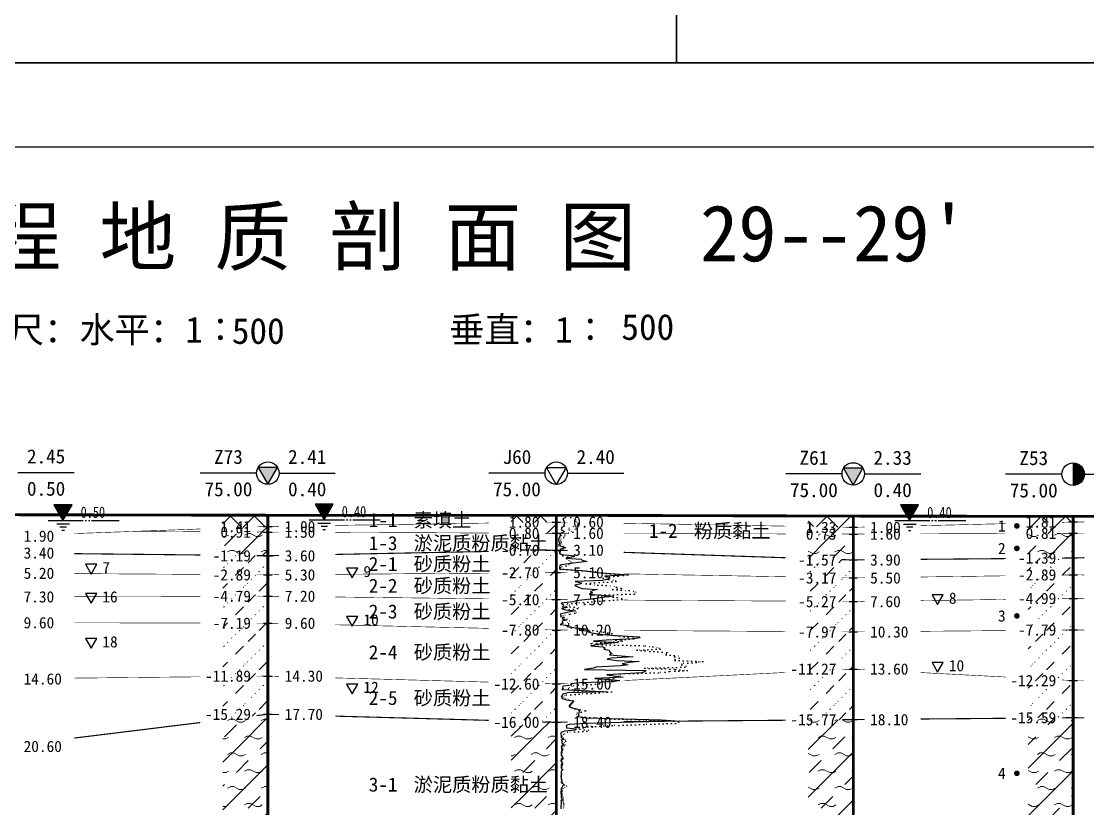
# Model space of a CAD drawing. Extents: x -37 to 3540, y -1485 to 297.
# Drawn here: x 266.1 to 455.7, y -1320.7 to -1180.6 of the extents above; entities that cross this region are included whole.
import ezdxf
from ezdxf.enums import TextEntityAlignment as Align

# ---------------------------------------------------------------- set-up
doc = ezdxf.new("R2010")
doc.units = 0
doc.linetypes.add('DOT', pattern=[6.35, 0, -6.35])
doc.layers.get('0').update_dxf_attribs({"linetype": 'CONTINUOUS'})
for name, color, linetype in [('CURVE', 200, 'CONTINUOUS'), ('FRAME', 7, 'CONTINUOUS'), ('HOLE', 41, 'CONTINUOUS'), ('SAMPLE', 1, 'CONTINUOUS'), ('STRATUM', 241, 'CONTINUOUS')]:
    doc.layers.add(name, color=color, linetype=linetype)
doc.layers.add('HATCH', color=7, linetype='CONTINUOUS', lineweight=13)
doc.styles.add('ST', font='')
doc.styles.get('ST').set_extended_font_data('SimSun')
pattern_1 = [(45, (112.367, -1485), (-2.12132, 2.12132), [10, 0]), (135, (112.367, -1485), (-2.12132, -2.12132), [10, 0])]
pattern_2 = [(45, (112.367, -1485), (-4.24264, 4.24264), [10, 0]), (45, (113.428, -1488.182), (-2.12132, 6.36396), [3, -3])]
pattern_3 = [(45, (112.367, -1485), (-4.24264, 4.24264), [10, 0]), (45, (113.428, -1488.182), (-2.12132, 6.36396), [3, -3]), (26.565, (113.4412, -1485.2536), (5.999823, 5.999812), [0.567, -12.849]), (0, (112.874, -1485.2536), (0, 6), [0.567, -5.433]), (26.565, (110.7857, -1485), (5.999823, 5.999812), [0.567, -12.849]), (0, (111.293, -1484.7464), (0, 6), [0.567, -5.433]), (153.435, (112.8742, -1485.2536), (-5.999818, -5e-06), [1.134, -12.2826]), (26.565, (116.4412, -1482.2536), (5.999823, 5.999812), [0.567, -12.849]), (0, (115.874, -1482.2536), (0, 6), [0.567, -5.433]), (26.565, (113.7857, -1482), (5.999823, 5.999812), [0.567, -12.849]), (0, (114.293, -1481.7464), (0, 6), [0.567, -5.433]), (153.435, (115.8742, -1482.2536), (-5.999818, -5e-06), [1.134, -12.2826])]
pattern_4 = [(45, (112.367, -1485), (-7e-07, 6.99998), [1.97196, -7.92754]), (45, (115.18, -1482.171), (-7e-07, 6.99998), [1.99367, -7.90583]), (45, (117.4345, -1479.918), (-7e-07, 6.99998), [1.81361, -8.08588]), (26.56505, (112.367, -1481.5), (7, 7), [0.0965, -15.55598]), (36.8699, (113.067, -1480.8), (7, 7), [0.19775, -34.80225]), (315, (115.867, -1478.024), (6.99998, 1e-06), [0.03305, -9.86644]), (26.56505, (115.867, -1485), (7, 7), [0.14475, -15.50773]), (26.56505, (116.567, -1484.3), (7, 7), [0.10528, -15.5472]), (90, (116.917, -1483.95), (-7, -5e-07), [0.02877, -6.97123]), (26.56505, (117.267, -1483.6), (7, 7), [0.09101, -31.21394]), (36.8699, (117.967, -1482.9), (7, 7), [0.11069, -34.88931]), (45, (118.667, -1482.2), (-2e-07, 6.99998), [0.10911, -9.79038]), (315, (119.281, -1481.452), (6.99998, 1e-06), [0.03305, -9.86644]), (36.8699, (113.767, -1480.1), (7, 7), [0.10224, -34.89776]), (53.1301, (114.467, -1479.4), (14, 21), [0.13438, -34.86562]), (53.1301, (115.167, -1478.7), (14, 21), [0.12625, -34.87375])]

# ---------------------------------------------------------------- blocks, each defined once
blk = doc.blocks.new('图头_剖面图A3')
at = {"style": 'ST'}
for s, height, p in [('工 程 地 质 剖 面 图', 10, (-15.09, 10.79)), ('比例尺：水平：1∶            垂直：1∶', 4.6, (-11.5, -5.76))]:
    blk.add_text(s, height=height, dxfattribs=at).set_placement(p, align=Align.MIDDLE_CENTER)
for tag, height, p in [('01_剖面号', 10, (64.41, 11.39)), ('02_横向比例', 4.6, (-18.82, -5.99)), ('03＿纵向比例', 4.6, (50.43, -5.28))]:
    blk.add_attdef(tag, text='', height=height, dxfattribs=at).set_placement(p, align=Align.MIDDLE_LEFT)
blk = doc.blocks.new('H_spt_hole')
blk.add_hatch(color=256).paths.add_polyline_path([(1.73, 1), (-1.73, 1), (0, -2)])
blk.add_lwpolyline([(0, -2), (1.73, 1), (-1.73, 1)], close=True)
blk.add_circle((0, 0), 2)
blk = doc.blocks.new('H_cpt_hole')
for p, q in [((-1.73, 1), (1.73, 1)), ((0, -2), (-1.73, 1)), ((1.73, 1), (0, -2))]:
    blk.add_line(p, q)
blk.add_circle((0, 0), 2)
blk = doc.blocks.new('H_sam_hole')
blk.add_line((0, 2), (0, -2))
at = {"const_width": 2}
blk.add_lwpolyline([(0, -1, 0.414214), (1, 0, 0.414214), (0, 1, 1)], format="xyb", dxfattribs=at)
blk.add_circle((0, 0), 2)
blk = doc.blocks.new('SampleSoilUndisturbed')
at = {"const_width": 0.5}
blk.add_lwpolyline([(-0.25, 0, 1), (0.25, 0, 1)], format="xyb", close=True, dxfattribs=at)
blk = doc.blocks.new('TrigonHollow')
blk.add_lwpolyline([(0, -1.15), (1, 0.58), (-1, 0.58)], close=True)
blk = doc.blocks.new('Gwl')
blk.add_lwpolyline([(0, 0, 0, 3.22, 0), (0, 2.79, 3.22, 3.22, 0)], format="xyseb")
blk.add_lwpolyline([(0, 0), (1.61, 2.79), (-1.61, 2.79)], close=True)
for points in [[(-2.63, 0), (3.61, 0)], [(3.93, 0), (4.21, 0)], [(4.53, 0), (4.8, 0)], [(5.09, 0), (9.99, 0)], [(-1.09, -0.61), (1.16, -0.61)], [(-0.54, -1.14), (0.61, -1.14)], [(-0.19, -1.74), (0.26, -1.74)]]:
    blk.add_lwpolyline(points)
at = {"style": 'ST', "width": 0.8}
blk.add_attdef('*GWL', (3.14, 0.45), '', height=2, dxfattribs=at)

msp = doc.modelspace()

# ---------------------------------------------------------------- hatches: boundary and pattern name
at = {"layer": 'HATCH'}
h = msp.add_hatch(dxfattribs=at)
h.set_pattern_fill('STT', color=50, style=0)
h.set_pattern_definition(pattern_1)
h.paths.add_polyline_path([(361.23, -1268.48), (353.23, -1268.48), (353.23, -1269.8), (361.23, -1269.68)])
h.paths.add_polyline_path([(352.02, -1271.17), (358.72, -1271.17), (358.72, -1268.23), (352.02, -1268.23)], flags=9)
h = msp.add_hatch(dxfattribs=at)
h.set_pattern_fill('FZNT', color=32, style=0)
h.set_pattern_definition(pattern_2)
h.paths.add_polyline_path([(361.23, -1269.68), (353.23, -1269.8), (353.23, -1271.65), (361.23, -1271.68)])
h.paths.add_polyline_path([(352.02, -1273.17), (358.72, -1273.17), (358.72, -1270.23), (352.02, -1270.23)], flags=9)
h.paths.add_polyline_path([(352.02, -1271.17), (358.72, -1271.17), (358.72, -1268.23), (352.02, -1268.23)], flags=9)
h = msp.add_hatch(dxfattribs=at)
h.set_pattern_fill('STT', color=50, style=0)
h.set_pattern_definition(pattern_1)
h.paths.add_polyline_path([(453.12, -1268.67), (445.12, -1268.66), (445.12, -1269.86), (453.12, -1269.67)])
h.paths.add_polyline_path([(443.91, -1271.16), (450.6, -1271.16), (450.6, -1268.23), (443.91, -1268.23)], flags=9)
h = msp.add_hatch(dxfattribs=at)
h.set_pattern_fill('FZNT', color=32, style=0)
h.set_pattern_definition(pattern_2)
h.paths.add_polyline_path([(453.12, -1269.67), (445.12, -1269.86), (445.12, -1271.7), (453.12, -1271.67)])
h.paths.add_polyline_path([(443.91, -1273.16), (450.6, -1273.16), (450.6, -1270.23), (443.91, -1270.23)], flags=9)
h.paths.add_polyline_path([(443.91, -1271.16), (450.6, -1271.16), (450.6, -1268.23), (443.91, -1268.23)], flags=9)
h = msp.add_hatch(dxfattribs=at)
h.set_pattern_fill('YNFNT', color=251, style=0)
h.set_pattern_definition(pattern_3)
h.paths.add_polyline_path([(309.94, -1271.47), (301.94, -1271.42), (301.94, -1275.58), (309.94, -1275.67)])
h.paths.add_polyline_path([(299.3, -1277.16), (307.43, -1277.16), (307.43, -1274.22), (299.3, -1274.22)], flags=9)
h.paths.add_polyline_path([(300.73, -1272.96), (307.43, -1272.96), (307.43, -1270.02), (300.73, -1270.02)], flags=9)
h.paths.add_polyline_path([(300.73, -1271.95), (307.43, -1271.95), (307.43, -1269.04), (300.73, -1269.04)], flags=9)
h = msp.add_hatch(dxfattribs=at)
h.set_pattern_fill('STT', color=50, style=0)
h.set_pattern_definition(pattern_1)
h.paths.add_polyline_path([(309.94, -1268.47), (301.94, -1268.45), (301.94, -1270.76), (309.94, -1270.47)])
h.paths.add_polyline_path([(300.73, -1272.96), (307.43, -1272.96), (307.43, -1270.02), (300.73, -1270.02)], flags=9)
h.paths.add_polyline_path([(300.73, -1271.95), (307.43, -1271.95), (307.43, -1269.04), (300.73, -1269.04)], flags=9)
h = msp.add_hatch(dxfattribs=at)
h.set_pattern_fill('FZNT', color=32, style=0)
h.set_pattern_definition(pattern_2)
h.paths.add_polyline_path([(309.94, -1270.47), (301.94, -1270.76), (301.94, -1271.42), (309.94, -1271.47)])
h.paths.add_polyline_path([(300.73, -1272.96), (307.43, -1272.96), (307.43, -1270.02), (300.73, -1270.02)], flags=9)
h.paths.add_polyline_path([(300.73, -1271.95), (307.43, -1271.95), (307.43, -1269.04), (300.73, -1269.04)], flags=9)
h = msp.add_hatch(dxfattribs=at)
h.set_pattern_fill('STT', color=50, style=0)
h.set_pattern_definition(pattern_1)
h.paths.add_polyline_path([(414.03, -1268.62), (406.03, -1268.6), (406.03, -1270.48), (414.03, -1270.62)])
h.paths.add_polyline_path([(404.82, -1272.11), (411.52, -1272.11), (411.52, -1269.18), (404.82, -1269.18)], flags=9)
h = msp.add_hatch(dxfattribs=at)
h.set_pattern_fill('FZNT', color=32, style=0)
h.set_pattern_definition(pattern_2)
h.paths.add_polyline_path([(414.03, -1270.62), (406.03, -1270.48), (406.03, -1271.8), (414.03, -1271.82)])
h.paths.add_polyline_path([(404.82, -1273.31), (411.52, -1273.31), (411.52, -1270.38), (404.82, -1270.38)], flags=9)
h.paths.add_polyline_path([(404.82, -1272.11), (411.52, -1272.11), (411.52, -1269.18), (404.82, -1269.18)], flags=9)
h = msp.add_hatch(dxfattribs=at)
h.set_pattern_fill('YNFNT', color=251, style=0)
h.set_pattern_definition(pattern_3)
h.paths.add_polyline_path([(453.12, -1271.67), (445.12, -1271.7), (445.12, -1276.14), (453.12, -1276.07)])
h.paths.add_polyline_path([(442.48, -1277.56), (450.6, -1277.56), (450.6, -1274.63), (442.48, -1274.63)], flags=9)
h.paths.add_polyline_path([(443.91, -1273.16), (450.6, -1273.16), (450.6, -1270.23), (443.91, -1270.23)], flags=9)
h = msp.add_hatch(dxfattribs=at)
h.set_pattern_fill('SZFT', color=52, style=0)
h.set_pattern_definition(pattern_4)
h.paths.add_polyline_path([(361.23, -1274.68), (353.23, -1274.83), (353.23, -1278.74), (361.23, -1278.68)])
h.paths.add_polyline_path([(335.07, -1275.87), (361.74, -1275.87), (361.74, -1270.92), (335.07, -1270.92)], flags=9)
h.paths.add_polyline_path([(350.59, -1280.17), (358.72, -1280.17), (358.72, -1277.23), (350.59, -1277.23)], flags=9)
h.paths.add_polyline_path([(350.59, -1276.17), (358.72, -1276.17), (358.72, -1273.23), (350.59, -1273.23)], flags=9)
h = msp.add_hatch(dxfattribs=at)
h.set_pattern_fill('YNFNT', color=251, style=0)
h.set_pattern_definition(pattern_3)
h.paths.add_polyline_path([(414.03, -1271.82), (406.03, -1271.8), (406.03, -1276.16), (414.03, -1276.42)])
h.paths.add_polyline_path([(403.39, -1277.91), (411.52, -1277.91), (411.52, -1274.99), (403.39, -1274.99)], flags=9)
h.paths.add_polyline_path([(404.82, -1273.31), (411.52, -1273.31), (411.52, -1270.38), (404.82, -1270.38)], flags=9)
h = msp.add_hatch(dxfattribs=at)
h.set_pattern_fill('SZFT', color=52, style=0)
h.set_pattern_definition(pattern_4)
h.paths.add_polyline_path([(309.94, -1275.67), (301.94, -1275.58), (301.94, -1279.02), (309.94, -1279.07)])
h.paths.add_polyline_path([(299.3, -1280.56), (307.43, -1280.56), (307.43, -1277.62), (299.3, -1277.62)], flags=9)
h.paths.add_polyline_path([(299.3, -1277.16), (307.43, -1277.16), (307.43, -1274.22), (299.3, -1274.22)], flags=9)
h = msp.add_hatch(dxfattribs=at)
h.set_pattern_fill('SZFT', color=52, style=0)
h.set_pattern_definition(pattern_4)
h.paths.add_polyline_path([(414.03, -1276.42), (406.03, -1276.16), (406.03, -1279.48), (414.03, -1279.62)])
h.paths.add_polyline_path([(403.39, -1281.11), (411.52, -1281.11), (411.52, -1278.18), (403.39, -1278.18)], flags=9)
h.paths.add_polyline_path([(403.39, -1277.91), (411.52, -1277.91), (411.52, -1274.99), (403.39, -1274.99)], flags=9)
h = msp.add_hatch(dxfattribs=at)
h.set_pattern_fill('SZFT', color=52, style=0)
h.set_pattern_definition(pattern_4)
h.paths.add_polyline_path([(453.12, -1276.07), (445.12, -1276.14), (445.12, -1279.18), (453.12, -1279.07)])
h.paths.add_polyline_path([(442.48, -1280.56), (450.6, -1280.56), (450.6, -1277.63), (442.48, -1277.63)], flags=9)
h.paths.add_polyline_path([(442.48, -1277.56), (450.6, -1277.56), (450.6, -1274.63), (442.48, -1274.63)], flags=9)
h = msp.add_hatch(dxfattribs=at)
h.set_pattern_fill('SZFT', color=52, style=0)
h.set_pattern_definition(pattern_4)
h.paths.add_polyline_path([(309.94, -1279.07), (301.94, -1279.02), (301.94, -1282.89), (309.94, -1282.87)])
h.paths.add_polyline_path([(299.3, -1284.36), (307.43, -1284.36), (307.43, -1281.42), (299.3, -1281.42)], flags=9)
h.paths.add_polyline_path([(299.3, -1280.56), (307.43, -1280.56), (307.43, -1277.62), (299.3, -1277.62)], flags=9)
h = msp.add_hatch(dxfattribs=at)
h.set_pattern_fill('SZFT', color=52, style=0)
h.set_pattern_definition(pattern_4)
h.paths.add_polyline_path([(361.23, -1278.68), (353.23, -1278.74), (353.23, -1283.38), (361.23, -1283.48)])
h.paths.add_polyline_path([(350.59, -1284.97), (358.72, -1284.97), (358.72, -1282.03), (350.59, -1282.03)], flags=9)
h.paths.add_polyline_path([(350.59, -1280.17), (358.72, -1280.17), (358.72, -1277.23), (350.59, -1277.23)], flags=9)
h = msp.add_hatch(dxfattribs=at)
h.set_pattern_fill('SZFT', color=52, style=0)
h.set_pattern_definition(pattern_4)
h.paths.add_polyline_path([(453.12, -1279.07), (445.12, -1279.18), (445.12, -1283.38), (453.12, -1283.27)])
h.paths.add_polyline_path([(442.48, -1284.76), (450.6, -1284.76), (450.6, -1281.83), (442.48, -1281.83)], flags=9)
h.paths.add_polyline_path([(442.48, -1280.56), (450.6, -1280.56), (450.6, -1277.63), (442.48, -1277.63)], flags=9)
h = msp.add_hatch(dxfattribs=at)
h.set_pattern_fill('SZFT', color=52, style=0)
h.set_pattern_definition(pattern_4)
h.paths.add_polyline_path([(414.03, -1279.62), (406.03, -1279.48), (406.03, -1283.77), (414.03, -1283.82)])
h.paths.add_polyline_path([(403.4, -1285.31), (411.52, -1285.31), (411.52, -1282.41), (403.4, -1282.41)], flags=9)
h.paths.add_polyline_path([(403.39, -1281.11), (411.52, -1281.11), (411.52, -1278.18), (403.39, -1278.18)], flags=9)
h = msp.add_hatch(dxfattribs=at)
h.set_pattern_fill('SZFT', color=52, style=0)
h.set_pattern_definition(pattern_4)
h.paths.add_polyline_path([(309.94, -1282.87), (301.94, -1282.89), (301.94, -1287.65), (309.94, -1287.67)])
h.paths.add_polyline_path([(299.3, -1289.16), (307.43, -1289.16), (307.43, -1286.22), (299.3, -1286.22)], flags=9)
h.paths.add_polyline_path([(299.3, -1284.36), (307.43, -1284.36), (307.43, -1281.42), (299.3, -1281.42)], flags=9)
h = msp.add_hatch(dxfattribs=at)
h.set_pattern_fill('SZFT', color=52, style=0)
h.set_pattern_definition(pattern_4)
h.paths.add_polyline_path([(361.23, -1283.48), (353.23, -1283.38), (353.23, -1288.69), (361.23, -1288.88)])
h.paths.add_polyline_path([(350.59, -1290.37), (358.72, -1290.37), (358.72, -1287.43), (350.59, -1287.43)], flags=9)
h.paths.add_polyline_path([(350.59, -1284.97), (358.72, -1284.97), (358.72, -1282.03), (350.59, -1282.03)], flags=9)
h = msp.add_hatch(dxfattribs=at)
h.set_pattern_fill('SZFT', color=52, style=0)
h.set_pattern_definition(pattern_4)
h.paths.add_polyline_path([(414.03, -1283.82), (406.03, -1283.77), (406.03, -1289.17), (414.03, -1289.22)])
h.paths.add_polyline_path([(403.39, -1290.71), (411.52, -1290.71), (411.52, -1287.78), (403.39, -1287.78)], flags=9)
h.paths.add_polyline_path([(403.4, -1285.31), (411.52, -1285.31), (411.52, -1282.41), (403.4, -1282.41)], flags=9)
h = msp.add_hatch(dxfattribs=at)
h.set_pattern_fill('SZFT', color=52, style=0)
h.set_pattern_definition(pattern_4)
h.paths.add_polyline_path([(453.12, -1283.27), (445.12, -1283.38), (445.12, -1288.94), (453.12, -1288.87)])
h.paths.add_polyline_path([(442.48, -1290.36), (450.6, -1290.36), (450.6, -1287.43), (442.48, -1287.43)], flags=9)
h.paths.add_polyline_path([(442.48, -1284.76), (450.6, -1284.76), (450.6, -1281.83), (442.48, -1281.83)], flags=9)
h = msp.add_hatch(dxfattribs=at)
h.set_pattern_fill('SZFT', color=52, style=0)
h.set_pattern_definition(pattern_4)
h.paths.add_polyline_path([(309.94, -1287.67), (301.94, -1287.65), (301.94, -1297.16), (309.94, -1297.07)])
h.paths.add_polyline_path([(297.87, -1298.56), (307.43, -1298.56), (307.43, -1295.62), (297.87, -1295.62)], flags=9)
h.paths.add_polyline_path([(299.3, -1289.16), (307.43, -1289.16), (307.43, -1286.22), (299.3, -1286.22)], flags=9)
h = msp.add_hatch(dxfattribs=at)
h.set_pattern_fill('SZFT', color=52, style=0)
h.set_pattern_definition(pattern_4)
h.paths.add_polyline_path([(361.23, -1288.88), (353.23, -1288.69), (353.23, -1298.26), (361.23, -1298.48)])
h.paths.add_polyline_path([(349.16, -1299.97), (358.72, -1299.97), (358.72, -1297.03), (349.16, -1297.03)], flags=9)
h.paths.add_polyline_path([(350.59, -1290.37), (358.72, -1290.37), (358.72, -1287.43), (350.59, -1287.43)], flags=9)
h = msp.add_hatch(dxfattribs=at)
h.set_pattern_fill('SZFT', color=52, style=0)
h.set_pattern_definition(pattern_4)
h.paths.add_polyline_path([(414.03, -1289.22), (406.03, -1289.17), (406.03, -1296.22), (414.03, -1295.82)])
h.paths.add_polyline_path([(401.96, -1297.31), (411.52, -1297.31), (411.52, -1294.39), (401.96, -1294.39)], flags=9)
h.paths.add_polyline_path([(403.39, -1290.71), (411.52, -1290.71), (411.52, -1287.78), (403.39, -1287.78)], flags=9)
h = msp.add_hatch(dxfattribs=at)
h.set_pattern_fill('SZFT', color=52, style=0)
h.set_pattern_definition(pattern_4)
h.paths.add_polyline_path([(453.12, -1288.87), (445.12, -1288.94), (445.12, -1297.45), (453.12, -1297.87)])
h.paths.add_polyline_path([(441.05, -1299.36), (450.6, -1299.36), (450.6, -1296.43), (441.05, -1296.43)], flags=9)
h.paths.add_polyline_path([(442.48, -1290.36), (450.6, -1290.36), (450.6, -1287.43), (442.48, -1287.43)], flags=9)
h = msp.add_hatch(dxfattribs=at)
h.set_pattern_fill('SZFT', color=52, style=0)
h.set_pattern_definition(pattern_4)
h.paths.add_polyline_path([(414.03, -1295.82), (406.03, -1296.22), (406.03, -1304.89), (414.03, -1304.82)])
h.paths.add_polyline_path([(401.96, -1306.31), (411.52, -1306.31), (411.52, -1303.39), (401.96, -1303.39)], flags=9)
h.paths.add_polyline_path([(401.96, -1297.31), (411.52, -1297.31), (411.52, -1294.39), (401.96, -1294.39)], flags=9)
h = msp.add_hatch(dxfattribs=at)
h.set_pattern_fill('SZFT', color=52, style=0)
h.set_pattern_definition(pattern_4)
h.paths.add_polyline_path([(309.94, -1297.07), (301.94, -1297.16), (301.94, -1304.85), (309.94, -1303.87)])
h.paths.add_polyline_path([(297.87, -1305.36), (307.43, -1305.36), (307.43, -1302.42), (297.87, -1302.42)], flags=9)
h.paths.add_polyline_path([(297.87, -1298.56), (307.43, -1298.56), (307.43, -1295.62), (297.87, -1295.62)], flags=9)
h = msp.add_hatch(dxfattribs=at)
h.set_pattern_fill('SZFT', color=52, style=0)
h.set_pattern_definition(pattern_4)
h.paths.add_polyline_path([(453.12, -1297.87), (445.12, -1297.45), (445.12, -1304.54), (453.12, -1304.47)])
h.paths.add_polyline_path([(441.05, -1305.96), (450.6, -1305.96), (450.6, -1303.03), (441.05, -1303.03)], flags=9)
h.paths.add_polyline_path([(441.05, -1299.36), (450.6, -1299.36), (450.6, -1296.43), (441.05, -1296.43)], flags=9)
h = msp.add_hatch(dxfattribs=at)
h.set_pattern_fill('SZFT', color=52, style=0)
h.set_pattern_definition(pattern_4)
h.paths.add_polyline_path([(361.23, -1298.48), (353.23, -1298.26), (353.23, -1305.06), (361.23, -1305.28)])
h.paths.add_polyline_path([(349.16, -1306.77), (358.72, -1306.77), (358.72, -1303.83), (349.16, -1303.83)], flags=9)
h.paths.add_polyline_path([(349.16, -1299.97), (358.72, -1299.97), (358.72, -1297.03), (349.16, -1297.03)], flags=9)
h = msp.add_hatch(dxfattribs=at)
h.set_pattern_fill('YNFNT', color=251, style=0)
h.set_pattern_definition(pattern_3)
h.paths.add_polyline_path([(309.94, -1303.87), (301.94, -1304.85), (301.94, -1326.68), (309.94, -1324.87)])
h.paths.add_polyline_path([(297.87, -1326.36), (307.43, -1326.36), (307.43, -1323.42), (297.87, -1323.42)], flags=9)
h.paths.add_polyline_path([(297.87, -1305.36), (307.43, -1305.36), (307.43, -1302.42), (297.87, -1302.42)], flags=9)
h = msp.add_hatch(dxfattribs=at)
h.set_pattern_fill('YNFNT', color=251, style=0)
h.set_pattern_definition(pattern_3)
h.paths.add_polyline_path([(361.23, -1305.28), (353.23, -1305.06), (353.23, -1333.32), (361.23, -1334.88)])
h.paths.add_polyline_path([(335.07, -1318.8), (361.74, -1318.8), (361.74, -1313.86), (335.07, -1313.86)], flags=9)
h.paths.add_polyline_path([(349.16, -1336.37), (358.72, -1336.37), (358.72, -1333.43), (349.16, -1333.43)], flags=9)
h.paths.add_polyline_path([(349.16, -1306.77), (358.72, -1306.77), (358.72, -1303.83), (349.16, -1303.83)], flags=9)
h = msp.add_hatch(dxfattribs=at)
h.set_pattern_fill('YNFNT', color=251, style=0)
h.set_pattern_definition(pattern_3)
h.paths.add_polyline_path([(414.03, -1304.82), (406.03, -1304.89), (406.03, -1333.3), (414.03, -1333.02)])
h.paths.add_polyline_path([(401.96, -1334.51), (411.52, -1334.51), (411.52, -1331.58), (401.96, -1331.58)], flags=9)
h.paths.add_polyline_path([(401.96, -1306.31), (411.52, -1306.31), (411.52, -1303.39), (401.96, -1303.39)], flags=9)
h = msp.add_hatch(dxfattribs=at)
h.set_pattern_fill('YNFNT', color=251, style=0)
h.set_pattern_definition(pattern_3)
h.paths.add_polyline_path([(453.12, -1304.47), (445.12, -1304.54), (445.12, -1331.31), (453.12, -1330.87)])
h.paths.add_polyline_path([(441.05, -1332.36), (450.6, -1332.36), (450.6, -1329.43), (441.05, -1329.43)], flags=9)
h.paths.add_polyline_path([(441.05, -1305.96), (450.6, -1305.96), (450.6, -1303.03), (441.05, -1303.03)], flags=9)

# ---------------------------------------------------------------- linework, layer by layer
at = {"layer": 'CURVE', "color": 30, "linetype": 'Continuous'}
msp.add_lwpolyline([(362.92, -1268.88), (362.39, -1269.08), (362.43, -1269.28), (362.55, -1269.48), (362.56, -1269.68), (362.75, -1269.88), (362.55, -1270.08), (362.62, -1270.28), (362.51, -1270.48), (362.13, -1270.68), (362.14, -1270.88), (362.07, -1271.08), (362.63, -1271.28), (362.52, -1271.48), (362.07, -1271.68), (361.86, -1271.88), (362.14, -1272.08), (361.78, -1272.28), (361.77, -1272.48), (361.65, -1272.68), (361.63, -1272.88), (361.7, -1273.08), (361.74, -1273.28), (361.82, -1273.48), (361.66, -1273.68), (361.65, -1273.88), (362.46, -1274.08), (362.92, -1274.28), (361.98, -1274.48), (361.83, -1274.68), (361.67, -1274.88), (361.77, -1275.08), (361.81, -1275.28), (362.24, -1275.48), (364.45, -1275.68), (364.33, -1275.88), (362.92, -1276.08), (365.67, -1276.28), (365.84, -1276.48), (366.66, -1276.68), (365.18, -1276.88), (363.85, -1277.08), (362.12, -1277.28), (361.85, -1277.48), (361.8, -1277.68), (361.77, -1277.88), (361.87, -1278.08), (365.77, -1278.28), (367.17, -1278.48), (368.48, -1278.68), (371.71, -1278.88), (374.05, -1279.08), (369.83, -1279.28), (370.69, -1279.48), (370.67, -1279.68), (370.23, -1279.88), (369.44, -1280.08), (364.58, -1280.28), (365.72, -1280.48), (365.66, -1280.68), (364.54, -1280.88), (364.84, -1281.08), (365.19, -1281.28), (365.81, -1281.48), (368.53, -1281.68), (367.81, -1281.88), (367.27, -1282.08), (367.68, -1282.28), (367.07, -1282.48), (369.21, -1282.68), (371.38, -1282.88), (369.36, -1283.08), (368.32, -1283.28), (366.77, -1283.48), (364.79, -1283.68), (364.24, -1283.88), (362.08, -1284.08), (362.39, -1284.28), (362.58, -1284.48), (362.32, -1284.68), (363.24, -1284.88), (362.18, -1285.08), (362.84, -1285.28), (364.69, -1285.48), (363.38, -1285.68), (362.62, -1285.88), (361.94, -1286.08), (362.03, -1286.28), (361.95, -1286.48), (362.7, -1286.68), (362.27, -1286.88), (363.04, -1287.08), (362.3, -1287.28), (362.25, -1287.48), (362.48, -1287.68), (361.91, -1287.88), (363.52, -1288.08), (363.18, -1288.28), (364.67, -1288.48), (366.86, -1288.68), (365.27, -1288.88), (367.28, -1289.08), (366.94, -1289.28), (368.22, -1289.48), (369.59, -1289.68), (372.01, -1289.88), (375.98, -1290.08), (376.15, -1290.28), (374.87, -1290.48), (370.17, -1290.68), (367.82, -1290.88), (372.25, -1291.08), (370.44, -1291.28), (368.66, -1291.48), (367.36, -1291.68), (369.52, -1291.88), (369.84, -1292.08), (369.67, -1292.28), (370.62, -1292.48), (370.68, -1292.68), (370.82, -1292.88), (371.11, -1293.08), (370.69, -1293.28), (372.75, -1293.48), (374.92, -1293.68), (371.01, -1293.88), (370.29, -1294.08), (372.05, -1294.28), (375.95, -1294.48), (374.24, -1294.68), (372.96, -1294.88), (373.98, -1295.08), (372.7, -1295.28), (368.23, -1295.48), (367.84, -1295.68), (366.24, -1295.88), (377.22, -1296.08), (376.96, -1296.28), (376.5, -1296.48), (373.33, -1296.68), (370.21, -1296.88), (371.87, -1297.08), (373.12, -1297.28), (368.11, -1297.48), (370.71, -1297.68), (372.51, -1297.88), (371.33, -1298.08), (365.53, -1298.28), (363.8, -1298.48), (363.98, -1298.68), (362.45, -1298.88), (362.33, -1299.08), (362.49, -1299.28), (362.23, -1299.48), (367.07, -1299.68), (370.21, -1299.88), (363.28, -1300.08), (362.31, -1300.28), (362.33, -1300.48), (362.11, -1300.68), (362.21, -1300.88), (362.27, -1301.08), (363.07, -1301.28), (364.1, -1301.48), (364.28, -1301.68), (364.03, -1301.88), (363.75, -1302.08), (363.53, -1302.28), (363.53, -1302.48), (363.85, -1302.68), (364.82, -1302.88), (365.25, -1303.08), (365.27, -1303.28), (365.25, -1303.48), (365.21, -1303.68), (365.2, -1303.88), (365.26, -1304.08), (365.07, -1304.28), (366.38, -1304.48), (373.26, -1304.68), (379.95, -1304.88), (383.22, -1305.08), (374.93, -1305.28), (366.49, -1305.48), (363.52, -1305.68), (362.97, -1305.88), (363.06, -1306.08), (363.06, -1306.28), (364.75, -1306.48), (364.64, -1306.68), (362.67, -1306.88), (362.11, -1307.08), (362.04, -1307.28), (362.06, -1307.48), (362.13, -1307.68), (362.06, -1307.88), (362.16, -1308.08), (362.54, -1308.28), (362.11, -1308.48), (362.26, -1308.68), (362.19, -1308.88), (362.25, -1309.08), (362.61, -1309.28), (362.24, -1309.48), (362.11, -1309.68), (362.15, -1309.88), (362.16, -1310.08), (362.21, -1310.28), (362.14, -1310.48), (362.11, -1310.68), (362.12, -1310.88), (362.11, -1311.08), (362.14, -1311.28), (362.37, -1311.48), (362.32, -1311.68), (362.07, -1311.88), (362.04, -1312.08), (362.07, -1312.28), (362.2, -1312.48), (362.19, -1312.68), (362.12, -1312.88), (362.08, -1313.08), (362.11, -1313.28), (362.12, -1313.48), (362.35, -1313.68), (362.14, -1313.88), (362.1, -1314.08), (362.07, -1314.28), (362.13, -1314.48), (362.09, -1314.68), (362.07, -1314.88), (362.1, -1315.08), (362.12, -1315.28), (362.15, -1315.48), (362.14, -1315.68), (362.09, -1315.88), (362.14, -1316.08), (362.55, -1316.28), (362.52, -1316.48), (362.33, -1316.68), (362.29, -1316.88), (362.12, -1317.08), (362.07, -1317.28), (362.1, -1317.48), (362.04, -1317.68), (362.06, -1317.88), (362.09, -1318.08), (362.1, -1318.28), (362.12, -1318.48), (362.09, -1318.68), (362.2, -1318.88), (362.15, -1319.08), (362.03, -1319.28), (362.1, -1319.48), (362.11, -1319.68), (362.09, -1319.88), (362.04, -1320.08), (362.04, -1320.28), (362.04, -1320.48), (362.06, -1320.68)], dxfattribs=at)
at = {"layer": 'CURVE', "color": 100, "linetype": 'DOT', "ltscale": 0.1}
msp.add_lwpolyline([(363.79, -1268.88), (364.69, -1269.08), (364.6, -1269.28), (364.67, -1269.48), (364.86, -1269.68), (365.07, -1269.88), (365.06, -1270.08), (365.02, -1270.28), (364.28, -1270.48), (363.59, -1270.68), (363.41, -1270.88), (363.48, -1271.08), (363.85, -1271.28), (364.15, -1271.48), (363.41, -1271.68), (362.76, -1271.88), (362.73, -1272.08), (362.59, -1272.28), (362.55, -1272.48), (362.08, -1272.68), (362, -1272.88), (361.99, -1273.08), (362.08, -1273.28), (362.07, -1273.48), (361.94, -1273.68), (362.37, -1273.88), (362.57, -1274.08), (362.38, -1274.28), (362.47, -1274.48), (362.29, -1274.68), (361.91, -1274.88), (361.91, -1275.08), (361.92, -1275.28), (362.18, -1275.48), (362.41, -1275.68), (363.25, -1275.88), (363.43, -1276.08), (363.09, -1276.28), (363.41, -1276.48), (363.71, -1276.68), (364.07, -1276.88), (363.71, -1277.08), (363.52, -1277.28), (362.98, -1277.48), (361.98, -1277.68), (361.95, -1277.88), (362.45, -1278.08), (365.12, -1278.28), (368.17, -1278.48), (368.62, -1278.68), (370.88, -1278.88), (373.88, -1279.08), (372.19, -1279.28), (370.07, -1279.48), (369.58, -1279.68), (370.58, -1279.88), (371.76, -1280.08), (371.81, -1280.28), (368.05, -1280.48), (366.53, -1280.68), (368.64, -1280.88), (371.51, -1281.08), (371.95, -1281.28), (372.81, -1281.48), (371.31, -1281.68), (374.18, -1281.88), (375.44, -1282.08), (375.26, -1282.28), (375.07, -1282.48), (369.18, -1282.68), (369.86, -1282.88), (372.07, -1283.08), (372.9, -1283.28), (372.86, -1283.48), (369.68, -1283.68), (367.56, -1283.88), (364.73, -1284.08), (363.06, -1284.28), (363.55, -1284.48), (362.97, -1284.68), (365.17, -1284.88), (365.01, -1285.08), (363.51, -1285.28), (364.22, -1285.48), (364.82, -1285.68), (364.55, -1285.88), (363.56, -1286.08), (362.37, -1286.28), (362.47, -1286.48), (362.54, -1286.68), (363.09, -1286.88), (363.08, -1287.08), (363.58, -1287.28), (363.2, -1287.48), (363.39, -1287.68), (363.45, -1287.88), (362.96, -1288.08), (363.81, -1288.28), (363.95, -1288.48), (365.32, -1288.68), (366.98, -1288.88), (368.51, -1289.08), (369.64, -1289.28), (371.11, -1289.48), (370.32, -1289.68), (371.75, -1289.88), (373.3, -1290.08), (374.87, -1290.28), (374.94, -1290.48), (371.8, -1290.68), (372.94, -1290.88), (369.88, -1291.08), (367.44, -1291.28), (368.63, -1291.48), (377.02, -1291.68), (378.37, -1291.88), (379.41, -1292.08), (379.71, -1292.28), (375.59, -1292.48), (377.84, -1292.68), (381.07, -1292.88), (380.76, -1293.08), (380.75, -1293.28), (382.98, -1293.48), (382.3, -1293.68), (383.08, -1293.88), (382.3, -1294.08), (382.34, -1294.28), (387.29, -1294.48), (386.11, -1294.68), (383.58, -1294.88), (383.56, -1295.08), (384.39, -1295.28), (384.08, -1295.48), (376.99, -1295.68), (382.45, -1295.88), (384.48, -1296.08), (381.29, -1296.28), (379.38, -1296.48), (373.02, -1296.68), (372.65, -1296.88), (372.32, -1297.08), (370.87, -1297.28), (371.41, -1297.48), (369.93, -1297.68), (371.1, -1297.88), (369.44, -1298.08), (368.89, -1298.28), (368.92, -1298.48), (365.05, -1298.68), (364.08, -1298.88), (363.56, -1299.08), (363.36, -1299.28), (364.05, -1299.48), (364.4, -1299.68), (371.05, -1299.88), (368.87, -1300.08), (365.29, -1300.28), (362.78, -1300.48), (362.41, -1300.68), (362.58, -1300.88), (362.82, -1301.08), (363.42, -1301.28), (364.34, -1301.48), (364, -1301.68), (364.08, -1301.88), (363.92, -1302.08), (363.76, -1302.28), (363.75, -1302.48), (363.98, -1302.68), (364.54, -1302.88), (365.45, -1303.08), (366.45, -1303.28), (365.68, -1303.48), (364.95, -1303.68), (364.81, -1303.88), (365.22, -1304.08), (364.99, -1304.28), (368.3, -1304.48), (370.14, -1304.68), (377.22, -1304.88), (382.14, -1305.08), (383, -1305.28), (382.44, -1305.48), (376.77, -1305.68), (371.15, -1305.88), (366.81, -1306.08), (366, -1306.28), (364.71, -1306.48), (367.02, -1306.68), (366.66, -1306.88), (363.26, -1307.08), (362.73, -1307.28), (362.54, -1307.48), (362.22, -1307.68), (362.27, -1307.88), (362.43, -1308.08), (362.72, -1308.28), (362.83, -1308.48), (362.96, -1308.68), (362.7, -1308.88), (362.39, -1309.08), (362.89, -1309.28), (362.7, -1309.48), (362.39, -1309.68), (362.31, -1309.88), (362.31, -1310.08), (362.3, -1310.28), (362.31, -1310.48), (362.21, -1310.68), (362.18, -1310.88), (362.18, -1311.08), (362.19, -1311.28), (362.35, -1311.48), (362.43, -1311.68), (362.35, -1311.88), (362.25, -1312.08), (362.19, -1312.28), (362.32, -1312.48), (362.35, -1312.68), (362.3, -1312.88), (362.22, -1313.08), (362.19, -1313.28), (362.16, -1313.48), (362.41, -1313.68), (362.35, -1313.88), (362.12, -1314.08), (362.1, -1314.28), (362.11, -1314.48), (362.06, -1314.68), (362.06, -1314.88), (362.06, -1315.08), (362.1, -1315.28), (362.12, -1315.48), (362.25, -1315.68), (362.29, -1315.88), (362.23, -1316.08), (362.55, -1316.28), (362.68, -1316.48), (363.1, -1316.68), (362.75, -1316.88), (362.45, -1317.08), (362.35, -1317.28), (362.21, -1317.48), (362.22, -1317.68), (362.22, -1317.88), (362.21, -1318.08), (362.24, -1318.28), (362.31, -1318.48), (362.45, -1318.68), (362.43, -1318.88), (362.39, -1319.08), (362.38, -1319.28), (362.43, -1319.48), (362.53, -1319.68), (362.54, -1319.88), (362.51, -1320.08), (362.48, -1320.28), (362.49, -1320.48), (362.42, -1320.68)], dxfattribs=at)
at = {"layer": 'FRAME', "color": 245, "linetype": 'Continuous'}
msp.add_line((709.18, -1188), (-37.39, -1188), dxfattribs=at)
at = {"layer": 'FRAME', "linetype": 'Continuous'}
msp.add_line((689.18, -1203), (-17.39, -1203), dxfattribs=at)
at = {"layer": 'FRAME', "color": 245, "linetype": 'Continuous'}
for points in [[(-37.39, -1188), (382.61, -1188), (382.61, -891), (-37.39, -891)], [(382.61, -1188), (802.61, -1188), (802.61, -891), (382.61, -891)]]:
    msp.add_lwpolyline(points, close=True, dxfattribs=at)
at = {"layer": 'HOLE', "linetype": 'Continuous'}
for points in [[(265.52, -1260.88), (275.52, -1260.88)], [(307.94, -1260.97), (297.94, -1260.97)], [(311.94, -1260.97), (321.94, -1260.97)], [(359.23, -1260.98), (349.23, -1260.98)], [(363.23, -1260.98), (373.23, -1260.98)], [(412.03, -1261.12), (402.03, -1261.12)], [(416.03, -1261.12), (426.03, -1261.12)], [(451.12, -1261.17), (441.12, -1261.17)], [(455.12, -1261.17), (465.12, -1261.17)], [(360.48, -1269.68), (361.98, -1269.68)], [(452.37, -1269.67), (453.87, -1269.67)], [(309.19, -1270.47), (310.69, -1270.47)], [(309.19, -1271.47), (310.69, -1271.47)], [(360.48, -1271.68), (361.98, -1271.68)], [(413.28, -1270.62), (414.78, -1270.62)], [(413.28, -1271.82), (414.78, -1271.82)], [(452.37, -1271.67), (453.87, -1271.67)], [(309.19, -1275.67), (310.69, -1275.67)], [(360.48, -1274.68), (361.98, -1274.68)], [(413.28, -1276.42), (414.78, -1276.42)], [(452.37, -1276.07), (453.87, -1276.07)], [(309.19, -1279.07), (310.69, -1279.07)], [(360.48, -1278.68), (361.98, -1278.68)], [(413.28, -1279.62), (414.78, -1279.62)], [(452.37, -1279.07), (453.87, -1279.07)], [(309.19, -1282.87), (310.69, -1282.87)], [(360.48, -1283.48), (361.98, -1283.48)], [(452.37, -1283.27), (453.87, -1283.27)], [(413.28, -1283.82), (414.78, -1283.82)], [(309.19, -1287.67), (310.69, -1287.67)], [(360.48, -1288.88), (361.98, -1288.88)], [(413.28, -1289.22), (414.78, -1289.22)], [(452.37, -1288.87), (453.87, -1288.87)], [(413.28, -1295.82), (414.78, -1295.82)], [(309.19, -1297.07), (310.69, -1297.07)], [(360.48, -1298.48), (361.98, -1298.48)], [(452.37, -1297.87), (453.87, -1297.87)], [(309.19, -1303.87), (310.69, -1303.87)], [(360.48, -1305.28), (361.98, -1305.28)], [(413.28, -1304.82), (414.78, -1304.82)], [(452.37, -1304.47), (453.87, -1304.47)]]:
    msp.add_lwpolyline(points, dxfattribs=at)
at = {"layer": 'HOLE', "linetype": 'Continuous', "const_width": 0.5}
for points in [[(309.94, -1268.47), (309.94, -1417.17)], [(361.23, -1268.48), (361.23, -1417.18)], [(414.03, -1268.62), (414.03, -1417.32)], [(453.12, -1268.67), (453.12, -1418.67)]]:
    msp.add_lwpolyline(points, dxfattribs=at)
at = {"layer": 'STRATUM', "linetype": 'Continuous'}
for points, const_width in [([(83.47, -1268.31), (116.42, -1268.44), (161.79, -1268.35), (209.38, -1268.34), (263.52, -1268.38), (309.94, -1268.47), (359.23, -1268.48)], 0.5), ([(359.23, -1268.48), (361.23, -1268.48), (373.23, -1268.51)], 0.5), ([(373.23, -1268.51), (414.03, -1268.62), (451.12, -1268.67)], 0.5), ([(321.94, -1270.28), (335.59, -1270.07), (349.23, -1269.86)], 0.1), ([(359.23, -1269.71), (361.23, -1269.68), (363.23, -1269.71)], 0.1), ([(373.23, -1269.89), (387.63, -1270.15), (402.03, -1270.41)], 0.1), ([(426.03, -1270.33), (433.57, -1270.15), (441.12, -1269.96)], 0.1), ([(451.12, -1268.67), (453.12, -1268.67), (465.12, -1268.69)], 0.5), ([(451.12, -1269.72), (453.12, -1269.67), (455.12, -1269.67)], 0.1), ([(275.52, -1271.73), (286.73, -1271.32), (297.94, -1270.91)], 0.1), ([(286.73, -1271.32), (297.94, -1271.39)], 0.1), ([(307.94, -1270.54), (309.94, -1270.47), (311.94, -1270.44)], 0.1), ([(307.94, -1271.46), (309.94, -1271.47), (311.94, -1271.48)], 0.1), ([(321.94, -1271.52), (335.59, -1271.57), (349.23, -1271.63)], 0.1), ([(359.23, -1271.67), (361.23, -1271.68), (363.23, -1271.68)], 0.1), ([(373.23, -1271.71), (387.63, -1271.75), (402.03, -1271.79)], 0.1), ([(412.03, -1270.59), (414.03, -1270.62), (416.03, -1270.57)], 0.1), ([(412.03, -1271.82), (414.03, -1271.82), (416.03, -1271.81)], 0.1), ([(426.03, -1271.78), (433.57, -1271.75), (441.12, -1271.72)], 0.1), ([(451.12, -1271.68), (453.12, -1271.67), (455.12, -1271.66)], 0.1), ([(275.52, -1275.3), (286.73, -1275.42), (297.94, -1275.54)], 0.2), ([(307.94, -1275.65), (309.94, -1275.67), (311.94, -1275.63)], 0.2), ([(321.94, -1275.44), (335.59, -1275.17), (349.23, -1274.91)], 0.2), ([(359.23, -1274.72), (361.23, -1274.68), (363.23, -1274.74)], 0.2), ([(373.23, -1275.07), (387.63, -1275.55), (402.03, -1276.03)], 0.2), ([(451.12, -1276.09), (453.12, -1276.07), (455.12, -1276.02)], 0.2), ([(412.03, -1276.36), (414.03, -1276.42), (416.03, -1276.4)], 0.2), ([(426.03, -1276.31), (433.57, -1276.25), (441.12, -1276.18)], 0.2), ([(275.52, -1278.85), (286.73, -1278.92), (297.94, -1278.99)], 0.1), ([(307.94, -1279.06), (309.94, -1279.07), (311.94, -1279.05)], 0.1), ([(321.94, -1278.98), (335.59, -1278.87), (349.23, -1278.77)], 0.1), ([(359.23, -1278.69), (361.23, -1278.68), (363.23, -1278.71)], 0.1), ([(373.23, -1278.89), (387.63, -1279.15), (402.03, -1279.41)], 0.1), ([(412.03, -1279.59), (414.03, -1279.62), (416.03, -1279.59)], 0.1), ([(426.03, -1279.45), (433.57, -1279.35), (441.12, -1279.24)], 0.1), ([(451.12, -1279.1), (453.12, -1279.07), (455.12, -1279.08)], 0.1), ([(275.52, -1282.95), (286.73, -1282.92), (297.94, -1282.9)], 0.1), ([(307.94, -1282.87), (309.94, -1282.87), (311.94, -1282.89)], 0.1), ([(321.94, -1283.01), (335.59, -1283.17), (349.23, -1283.34)], 0.1), ([(359.23, -1283.45), (361.23, -1283.48), (363.23, -1283.49)], 0.1), ([(373.23, -1283.56), (387.63, -1283.65), (402.03, -1283.74)], 0.1), ([(426.03, -1283.65), (433.57, -1283.55), (441.12, -1283.44)], 0.1), ([(451.12, -1283.3), (453.12, -1283.27), (455.12, -1283.33)], 0.1), ([(412.03, -1283.81), (414.03, -1283.82), (416.03, -1283.79)], 0.1), ([(275.52, -1287.6), (286.73, -1287.62), (297.94, -1287.64)], 0.1), ([(307.94, -1287.66), (309.94, -1287.67), (311.94, -1287.72)], 0.1), ([(321.94, -1287.95), (335.59, -1288.27), (349.23, -1288.59)], 0.1), ([(359.23, -1288.83), (361.23, -1288.88), (363.23, -1288.89)], 0.1), ([(373.23, -1288.96), (387.63, -1289.05), (402.03, -1289.14)], 0.1), ([(412.03, -1289.21), (414.03, -1289.22), (416.03, -1289.2)], 0.1), ([(426.03, -1289.11), (433.57, -1289.05), (441.12, -1288.98)], 0.1), ([(451.12, -1288.89), (453.12, -1288.87), (455.12, -1288.88)], 0.1), ([(373.23, -1297.87), (387.63, -1297.15), (402.03, -1296.43)], 0.1), ([(412.03, -1295.92), (414.03, -1295.82), (416.03, -1295.93)], 0.1), ([(426.03, -1296.45), (433.57, -1296.85), (441.12, -1297.24)], 0.1), ([(275.52, -1297.44), (286.73, -1297.32), (297.94, -1297.2)], 0.1), ([(307.94, -1297.09), (309.94, -1297.07), (311.94, -1297.12)], 0.1), ([(321.94, -1297.4), (335.59, -1297.77), (349.23, -1298.15)], 0.1), ([(359.23, -1298.42), (361.23, -1298.48), (363.23, -1298.38)], 0.1), ([(451.12, -1297.77), (453.12, -1297.87), (455.12, -1297.87)], 0.1), ([(307.94, -1304.11), (309.94, -1303.87), (311.94, -1303.92)], 0.2), ([(321.94, -1304.2), (335.59, -1304.57), (349.23, -1304.95)], 0.2), ([(451.12, -1304.49), (453.12, -1304.47), (455.12, -1304.51)], 0.2), ([(275.52, -1308.1), (286.73, -1306.72), (297.94, -1305.34)], 0.2), ([(359.23, -1305.22), (361.23, -1305.28), (363.23, -1305.26)], 0.2), ([(373.23, -1305.17), (387.63, -1305.05), (402.03, -1304.93)], 0.2), ([(412.03, -1304.84), (414.03, -1304.82), (416.03, -1304.8)], 0.2), ([(426.03, -1304.71), (433.57, -1304.65), (441.12, -1304.58)], 0.2)]:
    msp.add_lwpolyline(points, dxfattribs=dict(at, const_width=const_width))

# ---------------------------------------------------------------- block references
at = {"layer": 'CURVE'}
for p, values in [((273.52, -1269.38), {'*GWL': '0.50'}), ((319.94, -1269.27), {'*GWL': '0.40'}), ((424.03, -1269.42), {'*GWL': '0.40'})]:
    msp.add_blockref('Gwl', p, dxfattribs=at).add_auto_attribs(values)
for p in [(278.52, -1277.78), (324.94, -1278.47), (278.52, -1282.98), (429.03, -1283.22), (324.94, -1287.07), (278.52, -1290.98), (429.03, -1295.22), (324.94, -1299.07)]:
    msp.add_blockref('TrigonHollow', p, dxfattribs=at)
at = {"layer": 'FRAME'}
msp.add_blockref('图头_剖面图A3', (322.37, -1229.7), dxfattribs=at).add_auto_attribs({'01_剖面号': "29--29'", '02_横向比例': '500', '03＿纵向比例': '500'})
at = {"layer": 'HOLE'}
for name, p in [('H_spt_hole', (309.94, -1260.97)), ('H_cpt_hole', (361.23, -1260.98)), ('H_spt_hole', (414.03, -1261.12)), ('H_sam_hole', (453.12, -1261.17))]:
    msp.add_blockref(name, p, dxfattribs=at)
at = {"layer": 'SAMPLE'}
for p in [(443.12, -1270.37), (443.12, -1274.37), (443.12, -1286.37), (443.12, -1314.37)]:
    msp.add_blockref('SampleSoilUndisturbed', p, dxfattribs=at)

# ---------------------------------------------------------------- texts
at = {"layer": 'CURVE', "style": 'ST'}
for s, p in [('7', (280.52, -1277.78)), ('9', (326.94, -1278.47)), ('16', (280.52, -1282.98)), ('8', (431.03, -1283.22)), ('10', (326.94, -1287.07)), ('18', (280.52, -1290.98)), ('10', (431.03, -1295.22)), ('12', (326.94, -1299.07))]:
    msp.add_text(s, height=2, dxfattribs=at).set_placement(p, align=Align.MIDDLE_LEFT)
at = {"layer": 'HOLE', "style": 'ST'}
for s, p in [('2.45', (270.52, -1258)), ('Z73', (302.94, -1258.09)), ('2.41', (316.94, -1258.09)), ('J60', (354.23, -1258.1)), ('2.40', (368.23, -1258.1)), ('Z61', (407.03, -1258.25)), ('2.33', (421.03, -1258.25)), ('Z53', (446.12, -1258.3)), ('0.50', (270.52, -1263.75)), ('75.00', (302.94, -1263.84)), ('0.40', (316.94, -1263.84)), ('75.00', (354.23, -1263.85)), ('75.00', (407.03, -1264)), ('0.40', (421.03, -1264)), ('75.00', (446.12, -1264.05))]:
    msp.add_text(s, height=2.5, dxfattribs=at).set_placement(p, align=Align.MIDDLE_CENTER)
for s, p in [('1.41', (306.94, -1270.47)), ('1.80', (358.23, -1269.68)), ('1.33', (411.03, -1270.62)), ('1.81', (450.12, -1269.67)), ('0.91', (306.94, -1271.47)), ('0.80', (358.23, -1271.68)), ('0.73', (411.03, -1271.82)), ('0.81', (450.12, -1271.67)), ('-0.70', (358.23, -1274.68)), ('-1.19', (306.94, -1275.67)), ('-1.57', (411.03, -1276.42)), ('-1.39', (450.12, -1276.07)), ('-2.70', (358.23, -1278.68)), ('-2.89', (306.94, -1279.07)), ('-3.17', (411.03, -1279.62)), ('-2.89', (450.12, -1279.07)), ('-4.79', (306.94, -1282.87)), ('-5.10', (358.23, -1283.48)), ('-5.27', (411.03, -1283.82)), ('-4.99', (450.12, -1283.27)), ('-7.19', (306.94, -1287.67)), ('-7.80', (358.23, -1288.88)), ('-7.97', (411.03, -1289.22)), ('-7.79', (450.12, -1288.87)), ('-11.27', (411.03, -1295.82)), ('-11.89', (306.94, -1297.07)), ('-12.60', (358.23, -1298.48)), ('-12.29', (450.12, -1297.87)), ('-15.29', (306.94, -1303.87)), ('-16.00', (358.23, -1305.28)), ('-15.77', (411.03, -1304.82)), ('-15.59', (450.12, -1304.47))]:
    msp.add_text(s, height=2, dxfattribs=at).set_placement(p, align=Align.MIDDLE_RIGHT)
for s, p in [('1.00', (312.94, -1270.47)), ('0.60', (364.23, -1269.68)), ('1.00', (417.03, -1270.62)), ('1.90', (266.52, -1272.18)), ('1.50', (312.94, -1271.47)), ('1.60', (364.23, -1271.68)), ('1.60', (417.03, -1271.82)), ('3.10', (364.23, -1274.68)), ('3.40', (266.52, -1275.18)), ('3.60', (312.94, -1275.67)), ('3.90', (417.03, -1276.42)), ('5.20', (266.52, -1278.78)), ('5.10', (364.23, -1278.68)), ('5.30', (312.94, -1279.07)), ('5.50', (417.03, -1279.62)), ('7.30', (266.52, -1282.98)), ('7.20', (312.94, -1282.87)), ('7.50', (364.23, -1283.48)), ('7.60', (417.03, -1283.82)), ('9.60', (266.52, -1287.58)), ('9.60', (312.94, -1287.67)), ('10.20', (364.23, -1288.88)), ('10.30', (417.03, -1289.22)), ('13.60', (417.03, -1295.82)), ('14.60', (266.52, -1297.58)), ('14.30', (312.94, -1297.07)), ('15.00', (364.23, -1298.48)), ('17.70', (312.94, -1303.87)), ('18.40', (364.23, -1305.28)), ('18.10', (417.03, -1304.82)), ('20.60', (266.52, -1309.58))]:
    msp.add_text(s, height=2, dxfattribs=at).set_placement(p, align=Align.MIDDLE_LEFT)
at = {"layer": 'SAMPLE', "style": 'ST'}
for s, p in [('1', (441.12, -1270.37)), ('2', (441.12, -1274.37)), ('3', (441.12, -1286.37)), ('4', (441.12, -1314.37))]:
    msp.add_text(s, height=2, dxfattribs=at).set_placement(p, align=Align.MIDDLE_RIGHT)
at = {"layer": 'STRATUM', "style": 'ST'}
for s, p in [('1-1', (327.89, -1269.33)), ('素填土', (335.89, -1269.33)), ('1-2', (377.7, -1271.24)), ('粉质黏土', (385.7, -1271.24)), ('淤泥质粉质黏土', (335.89, -1273.43)), ('1-3', (327.89, -1273.43)), ('2-1', (327.89, -1277.13)), ('砂质粉土', (335.89, -1277.13)), ('砂质粉土', (335.89, -1281.01)), ('2-2', (327.89, -1281.01)), ('2-3', (327.89, -1285.59)), ('砂质粉土', (335.89, -1285.59)), ('2-4', (327.89, -1292.83)), ('砂质粉土', (335.89, -1292.83)), ('2-5', (327.89, -1300.96)), ('砂质粉土', (335.89, -1300.96)), ('3-1', (327.89, -1316.37)), ('淤泥质粉质黏土', (335.89, -1316.37))]:
    msp.add_text(s, height=2.5, dxfattribs=at).set_placement(p, align=Align.MIDDLE_LEFT)

doc.saveas('drawing.dxf')
